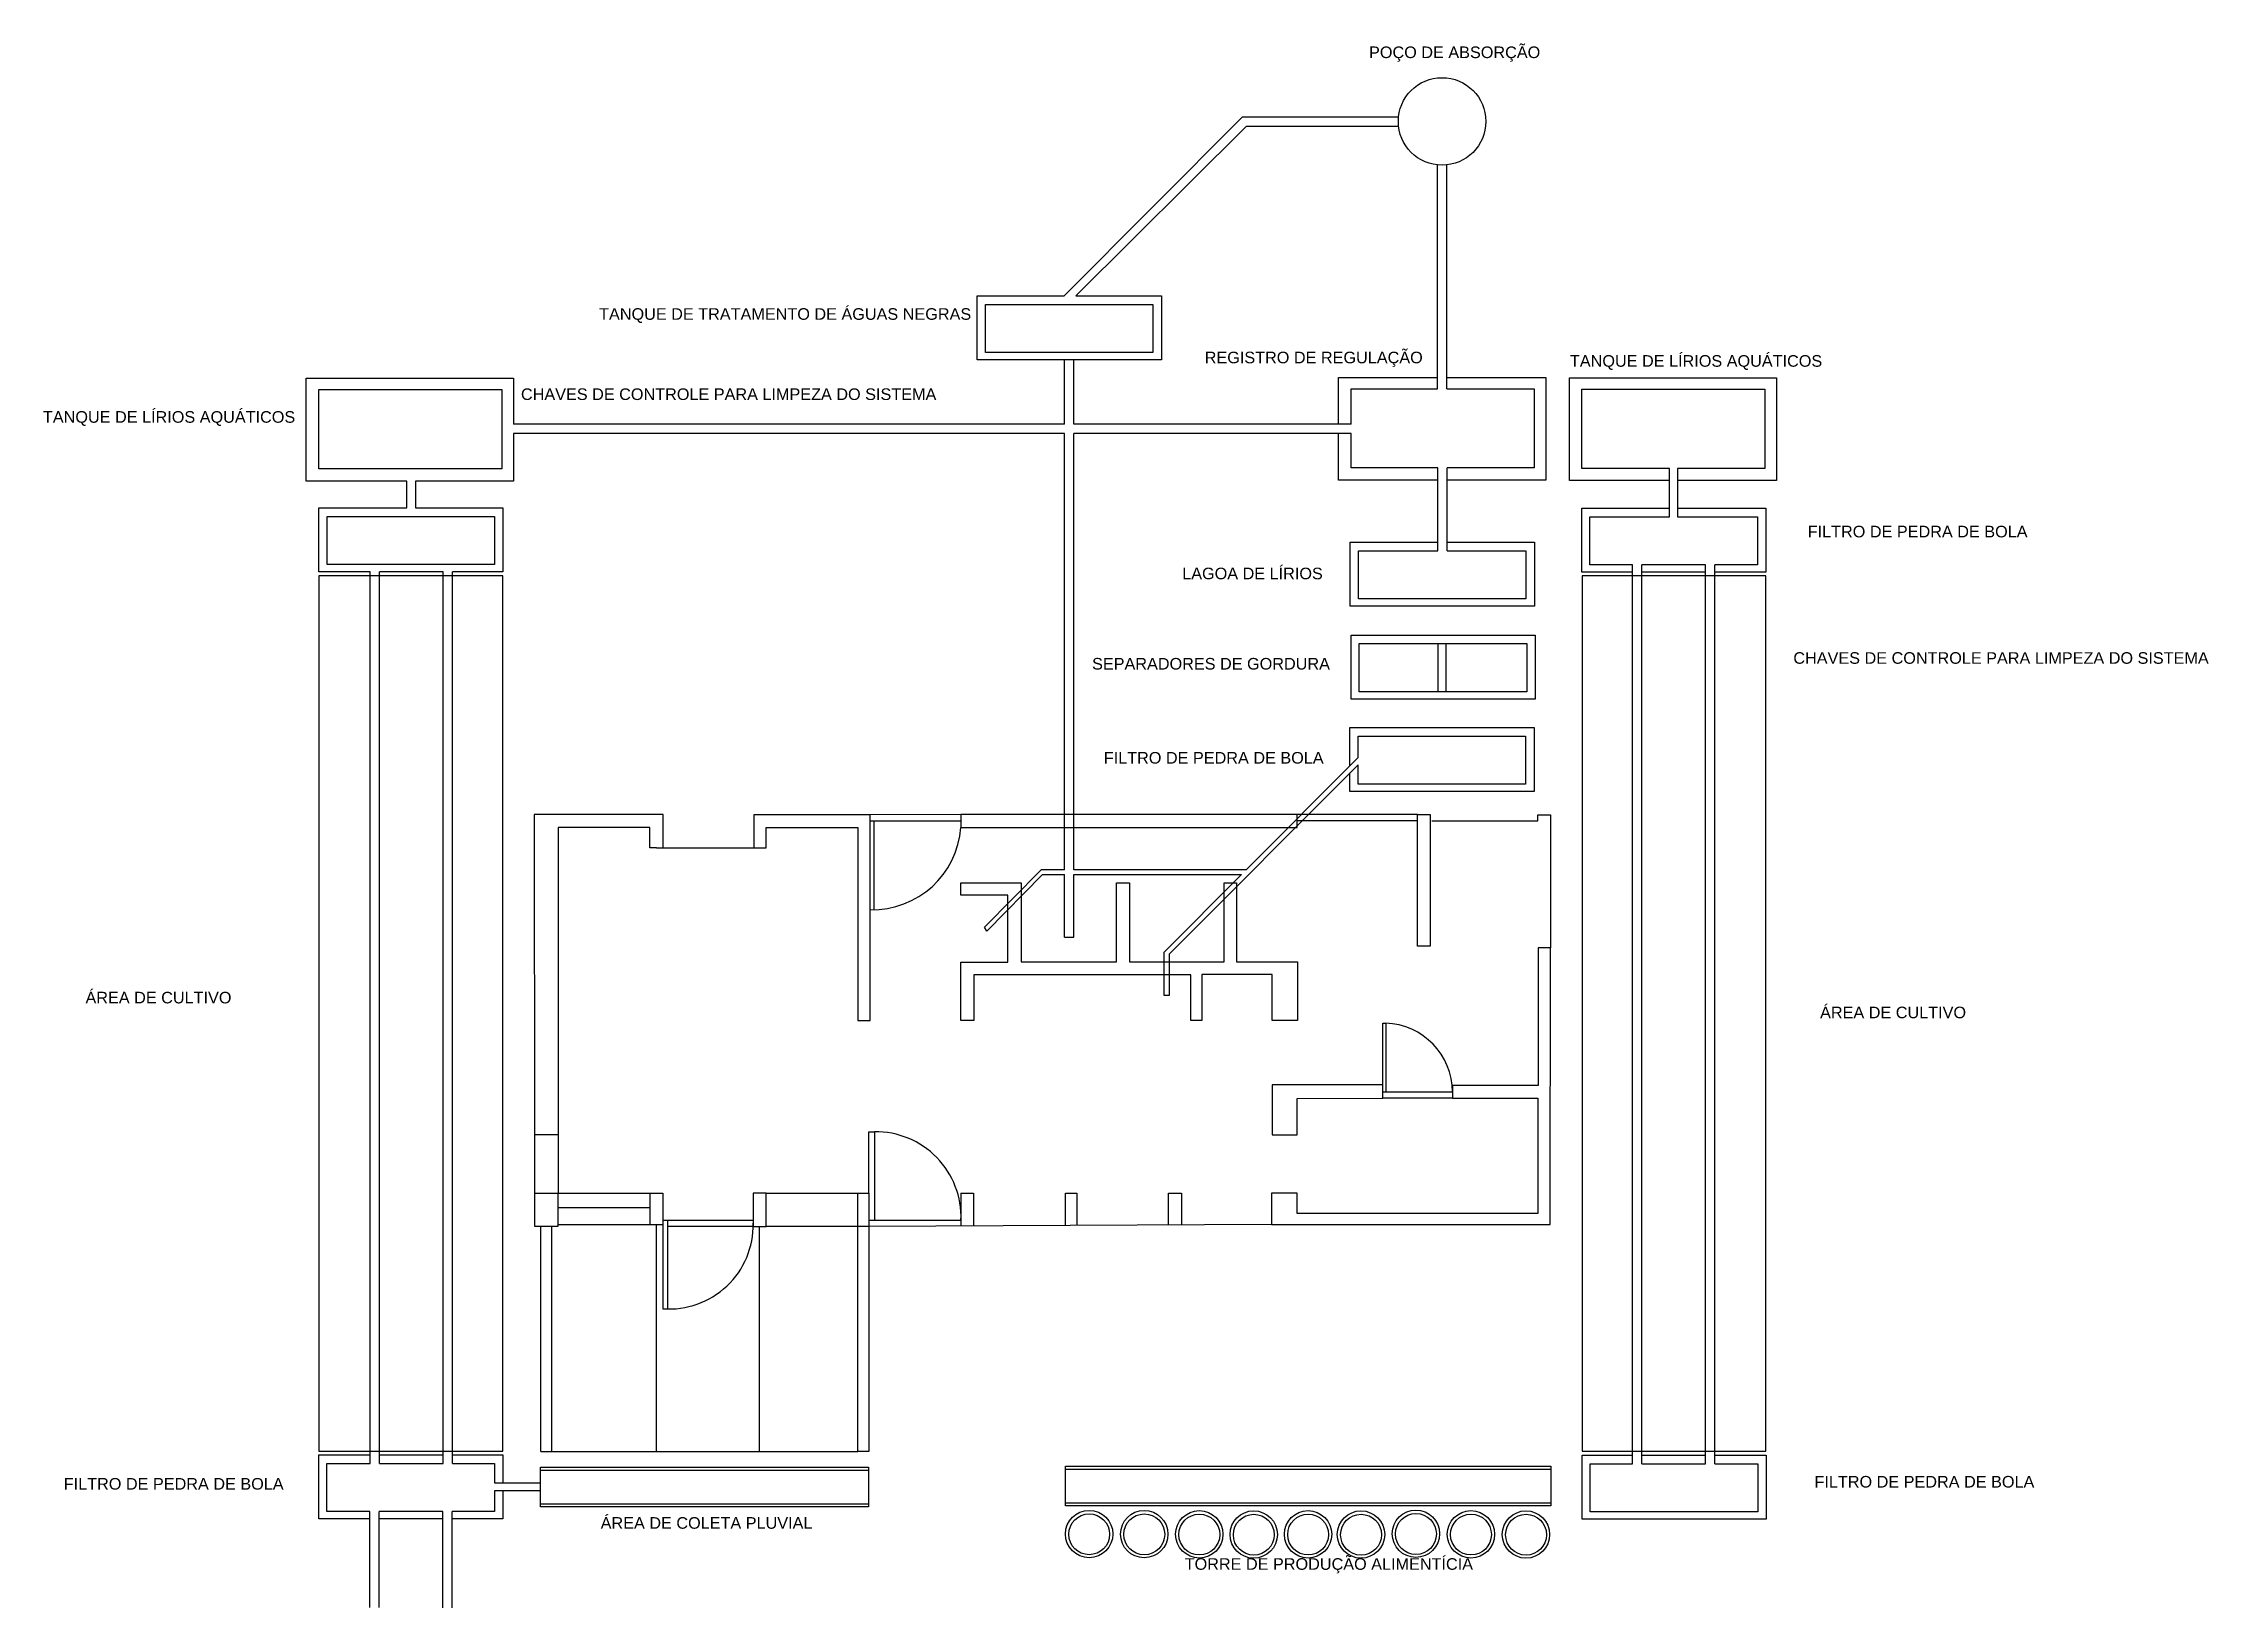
# Model space of a CAD drawing. Header units: millimetres. Extents: x 232 to 884, y 108 to 580.
import ezdxf

# ---------------------------------------------------------------- set-up
doc = ezdxf.new("R2010")
doc.units = ezdxf.units.MM
doc.layers.get('0').transparency = 0.3
doc.layers.add('Planta', color=7, linetype='Continuous')
doc.styles.get("Standard").update_dxf_attribs({"font": 'arial.ttf'})

msp = doc.modelspace()

# ---------------------------------------------------------------- linework, layer by layer
at = {"color": 114, "true_color": 0x139b48}
for p, q in [((593.01, 557.45), (539.31, 503.5)), ((594.18, 554.62), (542.81, 503.5)), ((570.97, 304.99), (627.95, 362.11)), ((594.23, 330.43), (627.95, 364.24)), ((532.43, 330.43), (515.36, 313.11)), ((515.99, 311.92), (532.85, 328.97)), ((569.44, 305.59), (592.77, 328.97)), ((515.99, 311.92), (515.36, 313.11)), ((539.47, 310.13), (542.29, 310.13)), ((381.5, 149.37), (480.39, 149.37)), ((539.7, 149.68), (686.06, 149.68)), ((381.5, 139.18), (480.39, 139.18)), ((539.7, 139.49), (686.06, 139.49))]:
    msp.add_line(p, q, dxfattribs=at)
for points in [[(640.15, 557.45), (593.01, 557.45)], [(640.17, 554.62), (594.18, 554.62)], [(651.91, 475.51), (651.91, 543.01)], [(654.74, 475.51), (654.74, 543.01)], [(539.47, 464.82), (539.47, 484.02)], [(542.29, 464.82), (542.29, 484.02)], [(539.47, 464.82), (373.36, 464.82)], [(625.83, 464.82), (542.29, 464.82)], [(539.47, 462), (373.36, 462)], [(539.47, 330.43), (539.47, 462)], [(625.83, 462), (542.29, 462)], [(542.29, 330.43), (542.29, 462)], [(651.96, 426.65), (651.96, 451.64)], [(654.78, 426.65), (654.78, 451.64)], [(721.85, 436.91), (721.85, 451.49)], [(724.29, 451.49), (724.29, 436.91)], [(341.19, 439.6), (341.19, 447.68)], [(343.74, 447.68), (343.74, 439.6)], [(330.11, 151.36), (330.11, 420.31)], [(332.93, 151.36), (332.93, 420.31)], [(352.14, 151.36), (352.14, 420.31)], [(354.97, 151.36), (354.97, 420.31)], [(710.67, 151.24), (710.67, 422.41)], [(713.5, 151.24), (713.5, 422.41)], [(732.66, 151.24), (732.66, 422.41)], [(735.49, 151.24), (735.49, 422.41)], [(539.47, 330.43), (532.43, 330.43)], [(532.85, 328.97), (539.47, 328.97)], [(539.47, 310.13), (539.47, 328.97)], [(594.24, 330.43), (542.29, 330.43)], [(542.29, 310.14), (542.29, 328.97)], [(542.29, 328.97), (592.77, 328.97)], [(570.97, 304.99), (570.97, 292.53), (569.44, 292.53), (569.44, 305.59)], [(367.57, 145.5), (381.5, 145.5)], [(381.5, 143.06), (367.57, 143.06)], [(330.04, 107.92), (330.04, 136.92)], [(332.86, 107.92), (332.86, 136.92)], [(351.97, 107.86), (351.97, 136.86)], [(354.79, 107.86), (354.79, 136.86)]]:
    msp.add_lwpolyline(points, dxfattribs=at)
at = {"color": 67, "true_color": 0x727430}
for points in [[(370.07, 419.05), (314.62, 419.05), (314.62, 155.05), (370.07, 155.05)], [(750.93, 419.08), (695.48, 419.08), (695.48, 155.09), (750.93, 155.09)]]:
    msp.add_lwpolyline(points, close=True, dxfattribs=at)
at = {"color": 114, "true_color": 0x139b48}
for points in [[(381.5, 150.21), (480.39, 150.21), (480.39, 138.24), (381.5, 138.24)], [(539.7, 150.52), (686.06, 150.52), (686.06, 138.55), (539.7, 138.55)]]:
    msp.add_lwpolyline(points, close=True, dxfattribs=at)
at = {"layer": 'Planta', "color": 8}
for p, q in [((645.84, 345.23), (609.54, 345.23)), ((508.23, 232.86), (508.23, 222.99)), ((508.23, 232.86), (512.02, 232.86)), ((512.02, 232.86), (512.02, 223)), ((418.34, 224.75), (445.61, 224.75)), ((601.89, 223.39), (480.48, 222.87))]:
    msp.add_line(p, q, dxfattribs=at)
at = {"layer": 'Planta', "color": 2, "true_color": 0xf1eb1f}
for points in [[(542.81, 503.5), (568.65, 503.5), (568.65, 484.2), (513.15, 484.2), (513.15, 503.5), (539.31, 503.5)], [(330.11, 420.31), (314.65, 420.31), (314.65, 439.6), (341.19, 439.6)], [(343.74, 439.6), (370.15, 439.6), (370.15, 420.31), (354.97, 420.31)], [(710.67, 420.22), (695.38, 420.22), (695.38, 439.52), (721.85, 439.52)], [(724.29, 439.52), (750.87, 439.52), (750.87, 420.22), (735.49, 420.22)], [(710.67, 422.41), (697.82, 422.41), (697.82, 436.91), (721.85, 436.91)], [(724.29, 436.91), (748.34, 436.91), (748.34, 422.41), (735.49, 422.41)], [(654.78, 429.26), (681.09, 429.26), (681.09, 409.96), (625.6, 409.96), (625.6, 429.26), (651.96, 429.26)], [(654.78, 426.65), (678.56, 426.65), (678.56, 412.15), (628.04, 412.15), (628.04, 426.65), (651.96, 426.65)], [(352.14, 420.31), (332.93, 420.31)], [(732.66, 422.41), (713.5, 422.41)], [(732.66, 420.22), (713.5, 420.22)], [(652.14, 384.12), (652.14, 398.62)], [(654.44, 398.62), (654.44, 384.12)], [(625.51, 361.79), (625.51, 373.32), (681, 373.32), (681, 354.02), (625.51, 354.02), (625.51, 359.66)], [(627.95, 364.24), (627.95, 370.71), (678.47, 370.71), (678.47, 356.21), (627.95, 356.21), (627.95, 362.11)], [(330.04, 134.67), (314.6, 134.67), (314.6, 153.97), (330.11, 153.97)], [(330.04, 136.86), (317.05, 136.86), (317.05, 151.36), (330.11, 151.36)], [(332.93, 153.97), (352.14, 153.97)], [(332.93, 151.36), (352.14, 151.36)], [(354.97, 153.97), (370.1, 153.97), (370.1, 145.5)], [(354.97, 151.36), (367.57, 151.36), (367.57, 145.5)], [(735.49, 153.85), (750.98, 153.85), (750.98, 134.55), (695.49, 134.55), (695.49, 153.85), (710.67, 153.85)], [(735.49, 151.24), (748.45, 151.24), (748.45, 136.74), (697.93, 136.74), (697.93, 151.24), (710.67, 151.24)], [(713.5, 153.85), (732.66, 153.85)], [(713.5, 151.24), (732.66, 151.24)], [(367.57, 143.06), (367.57, 136.86), (354.79, 136.86)], [(370.1, 143.06), (370.1, 134.67), (354.79, 134.67)], [(351.97, 136.86), (332.86, 136.86)], [(351.97, 134.67), (332.86, 134.67)]]:
    msp.add_lwpolyline(points, dxfattribs=at)
for points in [[(515.6, 500.89), (566.12, 500.89), (566.12, 486.39), (515.6, 486.39)], [(317.1, 436.99), (367.62, 436.99), (367.62, 422.5), (317.1, 422.5)], [(625.85, 401.23), (681.34, 401.23), (681.34, 381.93), (625.85, 381.93)], [(628.29, 398.62), (678.81, 398.62), (678.81, 384.12), (628.29, 384.12)]]:
    msp.add_lwpolyline(points, close=True, dxfattribs=at)
at = {"layer": 'Planta', "color": 30, "true_color": 0xf26722}
for points in [[(341.19, 447.68), (310.86, 447.68), (310.86, 478.67), (373.36, 478.67), (373.36, 464.82)], [(622.03, 464.82), (622.03, 478.93), (651.91, 478.93)], [(654.74, 478.93), (684.52, 478.93), (684.52, 447.94), (654.78, 447.94)], [(721.85, 447.79), (691.65, 447.79), (691.65, 478.79), (754.15, 478.79), (754.15, 447.79), (724.29, 447.79)], [(625.83, 464.82), (625.83, 475.51), (651.91, 475.51)], [(654.74, 475.51), (681.01, 475.51), (681.01, 451.64), (654.78, 451.64)], [(721.85, 451.49), (695.45, 451.49), (695.45, 475.36), (750.63, 475.36), (750.63, 451.49), (724.29, 451.49)], [(373.36, 462), (373.36, 447.68), (343.74, 447.68)], [(651.96, 447.94), (622.03, 447.94), (622.03, 462)], [(651.96, 451.64), (625.83, 451.64), (625.83, 462)]]:
    msp.add_lwpolyline(points, dxfattribs=at)
msp.add_lwpolyline([(314.66, 475.25), (369.84, 475.25), (369.84, 451.38), (314.66, 451.38)], close=True, dxfattribs=at)
at = {"layer": 'Planta', "color": 8}
for points in [[(418.48, 347.09), (379.6, 347.09), (379.63, 250.58)], [(418.48, 337.07), (418.48, 347.09)], [(447.66, 337.07), (449.45, 337.07), (449.45, 343.22), (477.13, 343.22), (477.13, 284.97), (480.89, 284.97), (480.89, 347.03), (445.82, 347.03)], [(445.82, 347.03), (445.82, 337.07)], [(508.23, 347.08), (480.89, 347.03)], [(508.21, 343.18), (609.54, 343.18), (609.54, 347.08), (508.23, 347.08), (508.21, 343.18)], [(650.14, 345.2), (682.12, 345.2), (682.12, 347.04), (686.01, 347.04), (686.01, 306.93), (682.22, 306.93), (682.22, 265.41), (656.39, 265.41), (656.39, 261.58), (682.1, 261.58), (682.1, 226.73), (609.55, 226.73), (609.55, 232.86), (601.89, 232.86), (601.89, 223.39), (685.89, 223.39), (686.01, 306.93)], [(645.84, 347.07), (609.54, 347.08)], [(649.69, 307.41), (645.84, 307.41), (645.84, 347.07), (649.69, 347.07), (649.69, 307.41)], [(416.46, 337.07), (414.44, 337.07), (414.44, 343.22), (386.78, 343.22), (386.82, 232.88)], [(480.89, 345.22), (508.22, 345.22)], [(482.08, 318.37), (482.08, 345.22)], [(416.46, 337.07), (447.66, 337.07)], [(508.14, 326.51), (526.36, 326.51), (526.36, 302.64), (555.1, 302.64), (555.1, 326.45), (559.04, 326.45), (559.04, 302.65), (587.57, 302.65), (587.57, 326.52), (591.31, 326.52), (591.31, 302.64), (609.67, 302.64), (609.67, 284.97), (602, 284.97), (602, 298.81), (580.84, 298.81), (580.84, 284.93), (577.54, 284.93), (577.54, 298.77), (512.14, 298.77), (512.14, 284.98), (508.18, 284.98), (508.18, 302.58), (522.31, 302.58)], [(522.31, 302.58), (522.31, 322.72), (508.2, 322.72), (508.14, 326.51)], [(635.44, 263.41), (635.44, 284.15), (636.3, 284.15), (636.3, 263.41)], [(656.39, 261.58), (635.44, 261.58), (635.44, 265.52), (602.1, 265.52), (602.1, 250.44), (609.54, 250.44), (609.54, 261.48), (635.44, 261.58)], [(635.44, 263.41), (656.39, 263.41)], [(379.63, 250.58), (386.81, 250.58)], [(379.63, 250.58), (379.63, 232.92), (386.82, 232.88)], [(480.48, 232.89), (480.48, 251.41)], [(480.48, 251.41), (482.18, 251.41), (482.18, 224.72)], [(379.63, 232.92), (379.63, 222.89), (386.82, 222.89), (386.82, 232.88)], [(386.82, 232.88), (416.82, 232.88)], [(386.82, 228.61), (414.52, 228.61)], [(416.82, 232.88), (418.34, 232.88), (418.34, 223.33), (414.52, 223.33), (414.52, 232.88)], [(447.48, 155.01), (447.48, 222.84), (449.46, 222.84), (449.46, 232.89), (445.61, 232.89), (445.61, 222.85), (447.48, 222.84)], [(449.46, 232.89), (477.12, 232.89), (480.48, 232.89), (480.48, 222.87), (477.16, 222.87), (477.16, 232.89)], [(539.76, 223.12), (539.76, 232.92), (543.11, 232.92), (543.11, 223.14)], [(570.83, 223.26), (570.83, 232.93), (574.67, 232.93), (574.67, 223.28)], [(381.56, 155.01), (381.56, 222.89)], [(384.88, 155.01), (384.88, 222.89)], [(414.52, 223.33), (386.82, 223.33)], [(416.42, 155.01), (416.42, 223.33)], [(418.34, 223.33), (418.34, 198)], [(419.85, 197.95), (419.85, 224.75)], [(445.61, 222.85), (419.85, 222.85)], [(477.16, 222.87), (449.46, 222.84)], [(477.16, 155.01), (477.16, 222.87)], [(480.48, 222.87), (480.46, 155.01), (477.16, 155.01)], [(480.48, 224.72), (508.23, 224.72)], [(381.56, 155.01), (384.88, 155.01)], [(384.88, 155.01), (477.16, 155.01)]]:
    msp.add_lwpolyline(points, dxfattribs=at)
at = {"layer": 'Planta', "color": 2, "true_color": 0xf1eb1f}
for centre, radius in [((653.28, 556.13), 13.19), ((546.87, 130.08), 7.14), ((563.47, 130.05), 7.14), ((580.07, 129.99), 7.14), ((612.87, 129.99), 7.14), ((645.38, 130.17), 7.14), ((661.98, 129.99), 7.14), ((546.89, 130), 6.16), ((563.49, 129.98), 6.16), ((580.09, 129.92), 6.16), ((596.49, 129.94), 7.14), ((596.51, 129.87), 6.16), ((612.89, 129.92), 6.16), ((628.83, 129.94), 7.14), ((628.85, 129.87), 6.16), ((645.39, 130.09), 6.16), ((661.99, 129.92), 6.16), ((678.57, 129.94), 7.14), ((678.59, 129.87), 6.16)]:
    msp.add_circle(centre, radius, dxfattribs=at)
at = {"layer": 'Planta', "color": 8}
for centre, radius, start, end in [((481.51, 345.14), 26.77, 268.67331, 355.79836), ((635.64, 263.41), 20.75, 0, 88.166), ((482.51, 225.67), 25.74, 357.86875, 90.74426), ((420.24, 223.32), 25.37, 265.69672, 1.05976)]:
    msp.add_arc(centre, radius, start, end, dxfattribs=at)

# ---------------------------------------------------------------- texts
at = {"color": 67, "true_color": 0x727430, "char_height": 3.5, "attachment_point": 1}
for s, width, heights, insert in [('{\\C1;POÇO DE ABSORÇÃO}', 96.3278, [0], (631.26, 578.73)), ('{\\C242;\\c2564301;TANQUE DE TRATAMENTO DE ÁGUAS NEGRAS}', 162.9546, [9.74], (399.13, 499.8)), ('{\\C1;REGISTRO DE REGULAÇÃO}', 118.8043, [0], (581.71, 486.68)), ('{\\C1;TANQUE DE LÍRIOS AQUÁTICOS}', 94.8775, [0], (691.82, 485.64)), ('{\\C1;CHAVES DE CONTROLE PARA LIMPEZA DO SISTEMA}', 129.6635, [11.39], (375.57, 475.61)), ('{\\C1;TANQUE DE LÍRIOS AQUÁTICOS}', 94.8775, [0], (231.45, 468.75)), ('{\\C1;FILTRO DE PEDRA DE BOLA}', 102.5496, [0], (763.5, 434.18)), ('{\\C1;LAGOA DE LÍRIOS}', 60.9695, [0], (574.93, 421.54)), ('{\\C1;SEPARADORES DE GORDURA}', 86.41, [7.76], (547.75, 394.31)), ('{\\C1;CHAVES DE CONTROLE PARA LIMPEZA DO SISTEMA}', 129.6635, [11.39], (759.18, 396.05)), ('{\\C1;FILTRO DE PEDRA DE BOLA}', 102.5496, [0], (551.28, 365.94)), ('{\\C1;ÁREA DE CULTIVO}', 132.885, [0], (244.28, 293.62)), ('{\\C1;ÁREA DE CULTIVO}', 132.885, [0], (767.24, 289.14)), ('{\\C1;FILTRO DE PEDRA DE BOLA}', 102.5496, [0], (237.73, 146.97)), ('{\\C1;FILTRO DE PEDRA DE BOLA}', 102.5496, [0], (765.55, 147.6)), ('{\\C1;ÁREA DE COLETA PLUVIAL}', 64.9463, [0], (399.6, 135.17)), ('{\\C1;TORRE DE PRODUÇÃO ALIMENTÍCIA}', 118.3946, [0], (575.68, 122.79))]:
    msp.add_mtext_dynamic_manual_height_columns(s, width=width, gutter_width=12.5, heights=heights, dxfattribs=dict(at, insert=insert))

doc.saveas('drawing.dxf')
